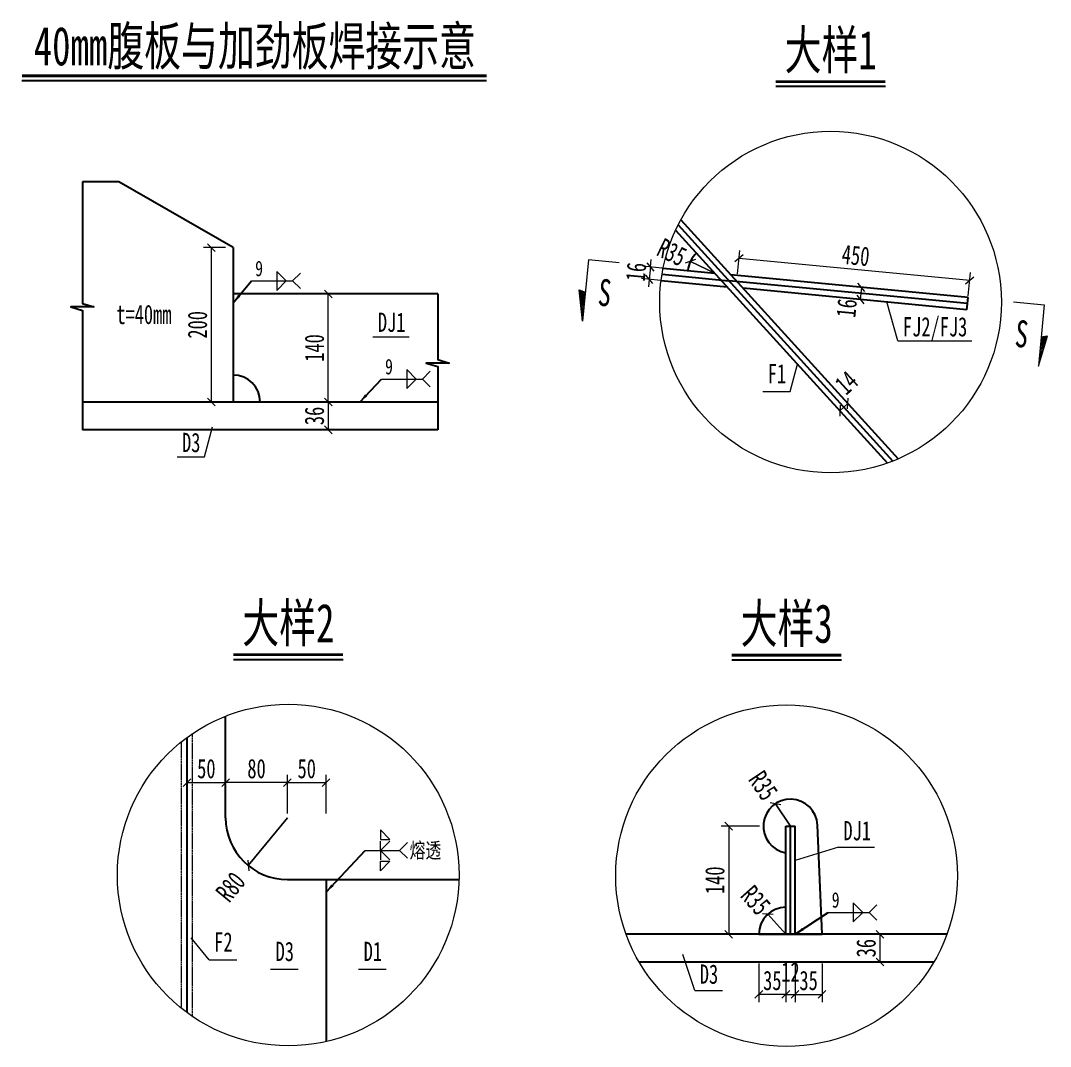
# Model space of a CAD drawing. Header units: millimetres. Extents: x -89049 to 410567, y -307459 to -100425.
# Drawn here: x 127774 to 129108, y -134779 to -133451 of the extents above; entities that cross this region are included whole.
import ezdxf
from ezdxf.enums import TextEntityAlignment as Align

# ---------------------------------------------------------------- set-up
doc = ezdxf.new("R2010")
doc.units = ezdxf.units.MM
doc.linetypes.add('DASHED', pattern=[0.75, 0.5, -0.25])
doc.layers.get('Defpoints').update_dxf_attribs({"color": 8})
for name, color, linetype, lineweight in [('Dim', 4, 'Continuous', 15), ('文字', 7, 'Continuous', 15), ('标注线及字体', 2, 'Continuous', 15), ('细实线', 4, 'Continuous', 15), ('虚线', 7, 'DASHED', 13), ('钢板粗线', 1, 'Continuous', 25)]:
    doc.layers.add(name, color=color, linetype=linetype, lineweight=lineweight)
doc.layers.add('Text', color=4, linetype='Continuous')
doc.styles.add('111', font='', dxfattribs={"width": 0.7})
doc.styles.add('BM_Dim', font='', dxfattribs={"width": 0.85})
doc.styles.add('SMEDI', font='', dxfattribs={"width": 0.75})
doc.styles.get("Standard").update_dxf_attribs({"font": ''})
doc.styles.get('111').set_extended_font_data('仿宋_GB2312')
doc.styles.get('BM_Dim').set_extended_font_data('仿宋_GB2312')
doc.styles.get('SMEDI').set_extended_font_data('仿宋_GB2312')
doc.styles.get('Standard').set_extended_font_data('仿宋_GB2312')
doc.dimstyles.new('200', dxfattribs={"dimscale": 0, "dimtxt": 2.5, "dimasz": 1, "dimexe": 1, "dimexo": 1, "dimgap": 0.6, "dimtad": 1, "dimdec": 0, "dimdsep": 46, "dimtxsty": '111', "dimblk": 'OBLIQUE', "dimcen": 0, "dimclrd": 4, "dimclre": 4, "dimclrt": 4, "dimadec": 1, "dimazin": 2, "dimtfac": 1, "dimtdec": 0, "dimtix": 1, "dimtmove": 2, "dimatfit": 3, "dimfxl": 4, "dimfxlon": 1, "dimtolj": 1, "dimlwd": -1, "dimlwe": -1, "dimarcsym": 0})
doc.dimstyles.new('MSteel_1.0_1.0', dxfattribs={"dimtxt": 3, "dimasz": 1.2, "dimexe": 1, "dimexo": 1, "dimgap": 1, "dimtad": 3, "dimtoh": 1, "dimdec": 0, "dimzin": 0, "dimdsep": 46, "dimtxsty": 'Standard', "dimblk": 'ARCHTICK', "dimcen": 0.09, "dimclrd": 3, "dimclre": 3, "dimadec": 0, "dimazin": 0, "dimtfac": 1, "dimtdec": 4, "dimtofl": 0, "dimtmove": 0, "dimatfit": 3, "dimfxl": 1, "dimtolj": 1, "dimtzin": 0, "dimarcsym": 0})

# ---------------------------------------------------------------- blocks, each defined once
blk = doc.blocks.new('_Oblique')
at = {"color": 0, "linetype": 'ByBlock', "lineweight": -2}
blk.add_line((-0.5, -0.5), (0.5, 0.5), dxfattribs=at)
blk = doc.blocks.new('*D850')
at = {"layer": 'Defpoints', "color": 0, "transparency": 16777216}
for p in [(128206.5, -133944.6), (128172.5, -133980.6), (128206.5, -133980.6)]:
    blk.add_point(p, dxfattribs=at)
at = {"layer": '细实线', "color": 4, "transparency": 16777216}
for p, q in [((128196.5, -133944.6), (128162.5, -133944.6)), ((128172.5, -133944.6), (128172.5, -133980.6)), ((128196.5, -133980.6), (128162.5, -133980.6))]:
    blk.add_line(p, q, dxfattribs=at)
at = {"layer": '细实线', "color": 4, "transparency": 16777216, "xscale": 10, "yscale": 10, "zscale": 10}
for p, rotation in [((128172.5, -133944.6), 90), ((128172.5, -133980.6), 270)]:
    blk.add_blockref('_Oblique', p, dxfattribs=dict(at, rotation=rotation))
at = {"layer": '细实线', "color": 4, "transparency": 16777216, "insert": (128154.6, -133962.6), "char_height": 25, "attachment_point": 5, "rotation": 90, "style": '111'}
blk.add_mtext('\\A1;36', dxfattribs=at)
blk = doc.blocks.new('*D851')
at = {"layer": 'Defpoints', "color": 0, "transparency": 16777216}
for p in [(128172.5, -133804.6), (128206.5, -133804.6), (128206.5, -133944.6)]:
    blk.add_point(p, dxfattribs=at)
at = {"layer": '细实线', "color": 4, "transparency": 16777216}
for p, q in [((128196.5, -133804.6), (128162.5, -133804.6)), ((128172.5, -133944.6), (128172.5, -133804.6)), ((128196.5, -133944.6), (128162.5, -133944.6))]:
    blk.add_line(p, q, dxfattribs=at)
at = {"layer": '细实线', "color": 4, "transparency": 16777216, "xscale": 10, "yscale": 10, "zscale": 10}
for p, rotation in [((128172.5, -133804.6), 90), ((128172.5, -133944.6), 270)]:
    blk.add_blockref('_Oblique', p, dxfattribs=dict(at, rotation=rotation))
at = {"layer": '细实线', "color": 4, "transparency": 16777216, "insert": (128154.6, -133874.6), "char_height": 25, "attachment_point": 5, "rotation": 90, "style": '111'}
blk.add_mtext('\\A1;140', dxfattribs=at)
blk = doc.blocks.new('_ArchTick')
at = {"color": 0, "linetype": 'ByBlock', "const_width": 0.15}
blk.add_lwpolyline([(-0.5, -0.5), (0.5, 0.5)], dxfattribs=at)
blk = doc.blocks.new('角焊缝2')
at = {"layer": 'Dim'}
blk.add_line((-3138.01, 370.22), (-3132.7, 370.22), dxfattribs=at)
blk.add_lwpolyline([(-3134.75, 371.45), (-3134.75, 368.99), (-3133.52, 370.22)], close=True, dxfattribs=at)
blk.add_lwpolyline([(-3131.7, 369.22), (-3132.7, 370.22), (-3131.7, 371.22)], dxfattribs=at)
blk = doc.blocks.new('*D852')
at = {"layer": 'Defpoints', "color": 0, "transparency": 16777216}
for p in [(128021.1, -133744.6), (128049.3, -133744.6), (128049.3, -133944.6)]:
    blk.add_point(p, dxfattribs=at)
at = {"layer": '细实线', "color": 4, "transparency": 16777216}
for p, q in [((128039.3, -133744.6), (128011.1, -133744.6)), ((128021.1, -133944.6), (128021.1, -133744.6)), ((128039.3, -133944.6), (128011.1, -133944.6))]:
    blk.add_line(p, q, dxfattribs=at)
at = {"layer": '细实线', "color": 4, "transparency": 16777216, "xscale": 10, "yscale": 10, "zscale": 10}
for p, rotation in [((128021.1, -133744.6), 90), ((128021.1, -133944.6), 270)]:
    blk.add_blockref('_Oblique', p, dxfattribs=dict(at, rotation=rotation))
at = {"layer": '细实线', "color": 4, "transparency": 16777216, "insert": (128003.2, -133844.6), "char_height": 25, "attachment_point": 5, "rotation": 90, "style": '111'}
blk.add_mtext('\\A1;200', dxfattribs=at)
blk = doc.blocks.new('12-140加劲 有过焊孔')
at = {"layer": 'Defpoints'}
blk.add_line((0, 0), (0, 140), dxfattribs=at)
at = {"layer": '钢板粗线', "color": 7}
for p, q in [((-6, 0), (-6, 140)), ((-6, 140), (6, 140)), ((6, 0), (6, 140)), ((41, 0), (35, 141.5)), ((-41, 0), (41, 0))]:
    blk.add_line(p, q, dxfattribs=at)
for centre, start, end in [((0, 140), 2.441, 260.1291), ((-6, 0), 90, 180)]:
    blk.add_arc(centre, 35, start, end, dxfattribs=at)
blk = doc.blocks.new('*D870')
at = {"layer": 'Defpoints', "color": 0, "transparency": 16777216}
for p in [(128771, -134494), (128691.1, -134634), (128771, -134634)]:
    blk.add_point(p, dxfattribs=at)
at = {"layer": '细实线', "color": 4, "transparency": 16777216}
for p, q in [((128731.1, -134494), (128681.1, -134494)), ((128691.1, -134494), (128691.1, -134634)), ((128731.1, -134634), (128681.1, -134634))]:
    blk.add_line(p, q, dxfattribs=at)
at = {"layer": '细实线', "color": 4, "transparency": 16777216, "xscale": 10, "yscale": 10, "zscale": 10}
for p, rotation in [((128691.1, -134494), 90), ((128691.1, -134634), 270)]:
    blk.add_blockref('_Oblique', p, dxfattribs=dict(at, rotation=rotation))
at = {"layer": '细实线', "color": 4, "transparency": 16777216, "insert": (128673.2, -134564), "char_height": 25, "attachment_point": 5, "rotation": 90, "style": '111'}
blk.add_mtext('\\A1;140', dxfattribs=at)
blk = doc.blocks.new('*D871')
at = {"layer": 'Defpoints', "color": 0, "transparency": 16777216}
for p in [(128765, -134646), (128777, -134646), (128777, -134711.9)]:
    blk.add_point(p, dxfattribs=at)
at = {"layer": '细实线', "color": 4, "transparency": 16777216}
for p, q in [((128765, -134671.9), (128765, -134721.9)), ((128777, -134671.9), (128777, -134721.9)), ((128765, -134711.9), (128777, -134711.9))]:
    blk.add_line(p, q, dxfattribs=at)
at = {"layer": '细实线', "color": 4, "transparency": 16777216, "xscale": 10, "yscale": 10, "zscale": 10, "rotation": 180}
blk.add_blockref('_Oblique', (128765, -134711.9), dxfattribs=at)
at = {"layer": '细实线', "color": 4, "transparency": 16777216, "xscale": 10, "yscale": 10, "zscale": 10}
blk.add_blockref('_Oblique', (128777, -134711.9), dxfattribs=at)
at = {"layer": '细实线', "color": 4, "transparency": 16777216, "insert": (128771, -134682.7), "char_height": 25, "attachment_point": 5, "style": '111'}
blk.add_mtext('\\A1;12', dxfattribs=at)
blk = doc.blocks.new('*D872')
at = {"layer": 'Defpoints', "color": 0, "transparency": 16777216}
for p in [(128777, -134646), (128812, -134646), (128812, -134711.9)]:
    blk.add_point(p, dxfattribs=at)
at = {"layer": '细实线', "color": 4, "transparency": 16777216}
for p, q in [((128777, -134671.9), (128777, -134721.9)), ((128812, -134671.9), (128812, -134721.9)), ((128777, -134711.9), (128812, -134711.9))]:
    blk.add_line(p, q, dxfattribs=at)
at = {"layer": '细实线', "color": 4, "transparency": 16777216, "xscale": 10, "yscale": 10, "zscale": 10, "rotation": 180}
blk.add_blockref('_Oblique', (128777, -134711.9), dxfattribs=at)
at = {"layer": '细实线', "color": 4, "transparency": 16777216, "xscale": 10, "yscale": 10, "zscale": 10}
blk.add_blockref('_Oblique', (128812, -134711.9), dxfattribs=at)
at = {"layer": '细实线', "color": 4, "transparency": 16777216, "insert": (128794.5, -134694), "char_height": 25, "attachment_point": 5, "style": '111'}
blk.add_mtext('\\A1;35', dxfattribs=at)
blk = doc.blocks.new('*D873')
at = {"layer": 'Defpoints', "color": 0, "transparency": 16777216}
for p in [(128730, -134646), (128765, -134646), (128730, -134711.9)]:
    blk.add_point(p, dxfattribs=at)
at = {"layer": '细实线', "color": 4, "transparency": 16777216}
for p, q in [((128730, -134671.9), (128730, -134721.9)), ((128765, -134671.9), (128765, -134721.9)), ((128765, -134711.9), (128730, -134711.9))]:
    blk.add_line(p, q, dxfattribs=at)
at = {"layer": '细实线', "color": 4, "transparency": 16777216, "xscale": 10, "yscale": 10, "zscale": 10, "rotation": 180}
blk.add_blockref('_Oblique', (128730, -134711.9), dxfattribs=at)
at = {"layer": '细实线', "color": 4, "transparency": 16777216, "xscale": 10, "yscale": 10, "zscale": 10}
blk.add_blockref('_Oblique', (128765, -134711.9), dxfattribs=at)
at = {"layer": '细实线', "color": 4, "transparency": 16777216, "insert": (128747.5, -134694), "char_height": 25, "attachment_point": 5, "style": '111'}
blk.add_mtext('\\A1;35', dxfattribs=at)
blk = doc.blocks.new('*D874')
at = {"layer": 'Defpoints', "color": 0, "transparency": 16777216}
for p in [(128741.7, -134607.8), (128765, -134634)]:
    blk.add_point(p, dxfattribs=at)
at = {"layer": '细实线', "color": 4, "transparency": 16777216}
for p, q in [((128741.7, -134607.8), (128765, -134634)), ((128765, -134634), (128741.7, -134607.8))]:
    blk.add_line(p, q, dxfattribs=at)
at = {"layer": '细实线', "color": 4, "transparency": 16777216, "xscale": 10, "yscale": 10, "zscale": 10, "rotation": 131.6264481528553}
blk.add_blockref('_Oblique', (128741.7, -134607.8), dxfattribs=at)
at = {"layer": '细实线', "color": 4, "transparency": 16777216, "insert": (128725.9, -134590), "char_height": 25, "attachment_point": 5, "rotation": 311.6264, "style": '111'}
blk.add_mtext('\\A1;R35', dxfattribs=at)
blk = doc.blocks.new('*D875')
at = {"layer": 'Defpoints', "color": 0, "transparency": 16777216}
for p in [(128751.5, -134464.9), (128771, -134494)]:
    blk.add_point(p, dxfattribs=at)
at = {"layer": '细实线', "color": 4, "transparency": 16777216}
for p, q in [((128751.5, -134464.9), (128771, -134494)), ((128771, -134494), (128751.5, -134464.9))]:
    blk.add_line(p, q, dxfattribs=at)
at = {"layer": '细实线', "color": 4, "transparency": 16777216, "xscale": 10, "yscale": 10, "zscale": 10, "rotation": 123.9192235386756}
blk.add_blockref('_Oblique', (128751.5, -134464.9), dxfattribs=at)
at = {"layer": '细实线', "color": 4, "transparency": 16777216, "insert": (128735.7, -134441.5), "char_height": 25, "attachment_point": 5, "rotation": 303.9192, "style": '111'}
blk.add_mtext('\\A1;R35', dxfattribs=at)
blk = doc.blocks.new('*D876')
at = {"layer": 'Defpoints', "color": 0, "transparency": 16777216}
for p in [(128917.7, -134634), (128886.9, -134670), (128917.7, -134670)]:
    blk.add_point(p, dxfattribs=at)
at = {"layer": '细实线', "color": 4, "transparency": 16777216}
for p, q in [((128907.7, -134634), (128876.9, -134634)), ((128886.9, -134634), (128886.9, -134670)), ((128907.7, -134670), (128876.9, -134670))]:
    blk.add_line(p, q, dxfattribs=at)
at = {"layer": '细实线', "color": 4, "transparency": 16777216, "xscale": 10, "yscale": 10, "zscale": 10}
for p, rotation in [((128886.9, -134634), 90), ((128886.9, -134670), 270)]:
    blk.add_blockref('_Oblique', p, dxfattribs=dict(at, rotation=rotation))
at = {"layer": '细实线', "color": 4, "transparency": 16777216, "insert": (128869, -134652), "char_height": 25, "attachment_point": 5, "rotation": 90, "style": '111'}
blk.add_mtext('\\A1;36', dxfattribs=at)
blk = doc.blocks.new('*D884')
at = {"layer": 'Defpoints', "color": 0, "transparency": 16777216}
for p in [(128119.6, -134483.1), (128068.8, -134544.9)]:
    blk.add_point(p, dxfattribs=at)
at = {"layer": '细实线', "color": 4, "transparency": 16777216}
for p, q in [((128068.8, -134544.9), (128119.6, -134483.1)), ((128119.6, -134483.1), (128068.8, -134544.9))]:
    blk.add_line(p, q, dxfattribs=at)
at = {"layer": '细实线', "color": 4, "transparency": 16777216, "xscale": 10, "yscale": 10, "zscale": 10, "rotation": 230.5765100074238}
blk.add_blockref('_Oblique', (128068.8, -134544.9), dxfattribs=at)
at = {"layer": '细实线', "color": 4, "transparency": 16777216, "insert": (128046, -134572.7), "char_height": 25, "attachment_point": 5, "rotation": 50.5765, "style": '111'}
blk.add_mtext('\\A1;R80', dxfattribs=at)
blk = doc.blocks.new('*D885')
at = {"layer": 'Defpoints', "color": 0, "transparency": 16777216}
for p in [(128039.6, -134437.5), (128039.6, -134480.4), (128119.6, -134563.1)]:
    blk.add_point(p, dxfattribs=at)
at = {"layer": '细实线', "color": 4, "transparency": 16777216}
for p, q in [((128039.6, -134470.4), (128039.6, -134427.5)), ((128119.6, -134477.5), (128119.6, -134427.5)), ((128119.6, -134437.5), (128039.6, -134437.5))]:
    blk.add_line(p, q, dxfattribs=at)
at = {"layer": '细实线', "color": 4, "transparency": 16777216, "xscale": 10, "yscale": 10, "zscale": 10, "rotation": 180}
blk.add_blockref('_Oblique', (128039.6, -134437.5), dxfattribs=at)
at = {"layer": '细实线', "color": 4, "transparency": 16777216, "xscale": 10, "yscale": 10, "zscale": 10}
blk.add_blockref('_Oblique', (128119.6, -134437.5), dxfattribs=at)
at = {"layer": '细实线', "color": 4, "transparency": 16777216, "insert": (128079.6, -134419.6), "char_height": 25, "attachment_point": 5, "style": '111'}
blk.add_mtext('\\A1;80', dxfattribs=at)
blk = doc.blocks.new('*D886')
at = {"layer": 'Defpoints', "color": 0, "transparency": 16777216}
for p in [(128169.6, -134437.5), (128119.6, -134563.1), (128169.6, -134563.1)]:
    blk.add_point(p, dxfattribs=at)
at = {"layer": '细实线', "color": 4, "transparency": 16777216}
for p, q in [((128119.6, -134477.5), (128119.6, -134427.5)), ((128169.6, -134477.5), (128169.6, -134427.5)), ((128119.6, -134437.5), (128169.6, -134437.5))]:
    blk.add_line(p, q, dxfattribs=at)
at = {"layer": '细实线', "color": 4, "transparency": 16777216, "xscale": 10, "yscale": 10, "zscale": 10, "rotation": 180}
blk.add_blockref('_Oblique', (128119.6, -134437.5), dxfattribs=at)
at = {"layer": '细实线', "color": 4, "transparency": 16777216, "xscale": 10, "yscale": 10, "zscale": 10}
blk.add_blockref('_Oblique', (128169.6, -134437.5), dxfattribs=at)
at = {"layer": '细实线', "color": 4, "transparency": 16777216, "insert": (128144.6, -134419.6), "char_height": 25, "attachment_point": 5, "style": '111'}
blk.add_mtext('\\A1;50', dxfattribs=at)
blk = doc.blocks.new('全融透1')
at = {"layer": 'Dim'}
blk.add_line((0, 0), (4.48, 0), dxfattribs=at)
for points in [[(2, 2.65), (2, 1.41), (3.23, 1.41)], [(2, -2.65), (2, -1.41), (3.23, -1.41)]]:
    blk.add_lwpolyline(points, close=True, dxfattribs=at)
for points in [[(3.23, 1.21), (2, 0), (2, 1.21)], [(3.23, -1.21), (2, 0), (2, -1.21)], [(5.48, 1), (4.48, 0), (5.48, -1)]]:
    blk.add_lwpolyline(points, dxfattribs=at)
at = {"layer": 'Text', "style": 'SMEDI', "width": 0.75}
blk.add_text('熔透', height=2, dxfattribs=at).set_placement((5.77, 0), align=Align.MIDDLE_LEFT)
blk = doc.blocks.new('*D887')
at = {"layer": 'Defpoints', "color": 0, "transparency": 16777216}
for p in [(128845.4, -133946.5), (128844.6, -133966.4), (128855, -133957)]:
    blk.add_point(p, dxfattribs=at)
at = {"layer": '细实线', "color": 4, "transparency": 16777216}
for p, q in [((128848.2, -133949.6), (128838.7, -133939.1)), ((128837.9, -133959), (128828.3, -133948.5)), ((128835.1, -133955.9), (128845.4, -133946.5))]:
    blk.add_line(p, q, dxfattribs=at)
at = {"layer": '细实线', "color": 4, "transparency": 16777216, "xscale": 10, "yscale": 10, "zscale": 10}
for p, rotation in [((128845.4, -133946.5), 42.30941180384539), ((128835.1, -133955.9), 222.3094118038454)]:
    blk.add_blockref('_Oblique', p, dxfattribs=dict(at, rotation=rotation))
at = {"layer": '细实线', "color": 4, "transparency": 16777216, "insert": (128843.4, -133919.5), "char_height": 25, "attachment_point": 5, "rotation": 42.3094, "style": '111'}
blk.add_mtext('\\A1;14', dxfattribs=at)
blk = doc.blocks.new('*D888')
at = {"layer": 'Defpoints', "color": 0, "transparency": 16777216}
for p in [(128622.6, -133772.9), (128588.2, -133785.7), (128621.1, -133788.8)]:
    blk.add_point(p, dxfattribs=at)
at = {"layer": '细实线', "color": 4, "transparency": 16777216}
for p, q in [((128612.7, -133771.9), (128579.7, -133768.8)), ((128589.7, -133769.7), (128590.7, -133759.8)), ((128589.7, -133769.7), (128588.2, -133785.7)), ((128611.2, -133787.9), (128578.2, -133784.7)), ((128588.2, -133785.7), (128587.2, -133795.6))]:
    blk.add_line(p, q, dxfattribs=at)
at = {"layer": '细实线', "color": 4, "transparency": 16777216, "xscale": 10, "yscale": 10, "zscale": 10}
for p, rotation in [((128589.7, -133769.7), 264.5305492060119), ((128588.2, -133785.7), 84.5305492060119)]:
    blk.add_blockref('_Oblique', p, dxfattribs=dict(at, rotation=rotation))
at = {"layer": '细实线', "color": 4, "transparency": 16777216, "insert": (128571.1, -133776), "char_height": 25, "attachment_point": 5, "rotation": 84.5305, "style": '111'}
blk.add_mtext('\\A1;16', dxfattribs=at)
blk = doc.blocks.new('*D889')
at = {"layer": 'Defpoints', "color": 0, "transparency": 16777216}
for p in [(128641.4, -133762.4), (128672.9, -133777.7)]:
    blk.add_point(p, dxfattribs=at)
at = {"layer": '细实线', "color": 4, "transparency": 16777216}
for p, q in [((128641.4, -133762.4), (128672.9, -133777.7)), ((128672.9, -133777.7), (128641.4, -133762.4))]:
    blk.add_line(p, q, dxfattribs=at)
at = {"layer": '细实线', "color": 4, "transparency": 16777216, "xscale": 10, "yscale": 10, "zscale": 10, "rotation": 154.0160617728296}
blk.add_blockref('_Oblique', (128641.4, -133762.4), dxfattribs=at)
at = {"layer": '细实线', "color": 4, "transparency": 16777216, "insert": (128617.4, -133750.7), "char_height": 25, "attachment_point": 5, "rotation": 334.0161, "style": '111'}
blk.add_mtext('\\A1;R35', dxfattribs=at)
blk = doc.blocks.new('*D890')
at = {"layer": 'Defpoints', "color": 0, "transparency": 16777216}
for p in [(128701.6, -133788.5), (129003.1, -133786.9), (129000.2, -133817.1)]:
    blk.add_point(p, dxfattribs=at)
at = {"layer": '细实线', "color": 4, "transparency": 16777216}
for p, q in [((128702.6, -133778.5), (128705.4, -133748.4)), ((128704.5, -133758.3), (129003.1, -133786.9)), ((129001.2, -133807.1), (129004.1, -133777))]:
    blk.add_line(p, q, dxfattribs=at)
at = {"layer": '细实线', "color": 4, "transparency": 16777216, "xscale": 10, "yscale": 10, "zscale": 10}
for p, rotation in [((128704.5, -133758.3), 174.5305492061942), ((129003.1, -133786.9), 354.5305492061942)]:
    blk.add_blockref('_Oblique', p, dxfattribs=dict(at, rotation=rotation))
at = {"layer": '细实线', "color": 4, "transparency": 16777216, "insert": (128855.5, -133754.8), "char_height": 25, "attachment_point": 5, "rotation": 354.5305, "style": '111'}
blk.add_mtext('\\A1;450', dxfattribs=at)
blk = doc.blocks.new('*D891')
at = {"layer": 'Defpoints', "color": 0, "transparency": 16777216}
for p in [(128883.7, -133797.9), (128861.3, -133811.8), (128882.2, -133813.8)]:
    blk.add_point(p, dxfattribs=at)
at = {"layer": '细实线', "color": 4, "transparency": 16777216}
for p, q in [((128873.8, -133796.9), (128852.9, -133794.9)), ((128862.8, -133795.9), (128861.3, -133811.8)), ((128872.3, -133812.9), (128851.3, -133810.9))]:
    blk.add_line(p, q, dxfattribs=at)
at = {"layer": '细实线', "color": 4, "transparency": 16777216, "xscale": 10, "yscale": 10, "zscale": 10}
for p, rotation in [((128862.8, -133795.9), 84.53054920626134), ((128861.3, -133811.8), 264.5305492062614)]:
    blk.add_blockref('_Oblique', p, dxfattribs=dict(at, rotation=rotation))
at = {"layer": '细实线', "color": 4, "transparency": 16777216, "insert": (128843.8, -133823), "char_height": 25, "attachment_point": 5, "rotation": 84.5305, "style": '111'}
blk.add_mtext('\\A1;16', dxfattribs=at)
blk = doc.blocks.new('*D899')
at = {"layer": 'Defpoints', "color": 0, "transparency": 16777216}
for p in [(128039.6, -134437.5), (127989.6, -134563.1), (128039.6, -134563.1)]:
    blk.add_point(p, dxfattribs=at)
at = {"layer": '细实线', "color": 4, "transparency": 16777216}
for p, q in [((127989.6, -134477.5), (127989.6, -134427.5)), ((128039.6, -134477.5), (128039.6, -134427.5)), ((127989.6, -134437.5), (128039.6, -134437.5))]:
    blk.add_line(p, q, dxfattribs=at)
at = {"layer": '细实线', "color": 4, "transparency": 16777216, "xscale": 10, "yscale": 10, "zscale": 10, "rotation": 180}
blk.add_blockref('_Oblique', (127989.6, -134437.5), dxfattribs=at)
at = {"layer": '细实线', "color": 4, "transparency": 16777216, "xscale": 10, "yscale": 10, "zscale": 10}
blk.add_blockref('_Oblique', (128039.6, -134437.5), dxfattribs=at)
at = {"layer": '细实线', "color": 4, "transparency": 16777216, "insert": (128014.6, -134419.6), "char_height": 25, "attachment_point": 5, "style": '111'}
blk.add_mtext('\\A1;50', dxfattribs=at)
blk = doc.blocks.new('剖面箭头')
at = {"ltscale": 10}
h = blk.add_hatch(dxfattribs=at)
h.set_pattern_fill('ANSI31', color=2, style=0)
h.set_pattern_definition([(45, (-182.99888, -777.8594), (-0.088388348, 0.088388348), [])])
h.paths.add_polyline_path([(6, -3), (3.15, -3), (3, -3.6)])
at = {"color": 3, "ltscale": 10}
blk.add_line((0, 0), (0, -3), dxfattribs=at)
at = {"color": 2, "ltscale": 10}
for p, q in [((0, -3), (6, -3)), ((6, -3), (3, -3.6)), ((3, -3.6), (3.15, -3))]:
    blk.add_line(p, q, dxfattribs=at)

msp = doc.modelspace()

# ---------------------------------------------------------------- linework, layer by layer
at = {"color": 4}
for p, q in [((127775.8, -133528.1), (128377.5, -133528.1)), ((128752, -133535.7), (128893.9, -133535.7)), ((128049.6, -134277.9), (128191.6, -134277.9)), ((128695, -134278.5), (128836.9, -134278.5))]:
    msp.add_line(p, q, dxfattribs=at)
at = {"color": 6, "const_width": 3.6}
for points in [[(127775.8, -133522.1), (128377.5, -133522.1)], [(128752, -133529.7), (128893.9, -133529.7)], [(128049.6, -134271.9), (128191.6, -134271.9)], [(128695, -134272.5), (128836.9, -134272.5)]]:
    msp.add_lwpolyline(points, dxfattribs=at)
at = {"color": 4}
for points in [[(127854.1, -133659.2), (127854.1, -133816.9), (127869.1, -133821.4), (127839.1, -133821.4), (127854.1, -133825.9), (127854.1, -133831.9), (127854.1, -133980.6)], [(127901.4, -133659.2), (127854.1, -133659.2)], [(128314.2, -133804.6), (128314.2, -133889.6), (128329.2, -133894.1), (128299.2, -133894.1), (128314.2, -133898.6), (128314.2, -133904.6), (128314.2, -133980.6)]]:
    msp.add_lwpolyline(points, dxfattribs=at)
at = {"layer": 'Defpoints'}
for p, q in [((128625.5, -133715.3), (128903.7, -134021)), ((128604.7, -133779.2), (128691.2, -133787.5)), ((129000.2, -133817.1), (128691.2, -133787.5)), ((127989.6, -134735.5), (127989.6, -134379))]:
    msp.add_line(p, q, dxfattribs=at)
at = {"layer": '细实线'}
for p, q in [((128909.9, -133865.4), (128895.9, -133814.9)), ((128230.2, -133860.2), (128277.2, -133860.2)), ((128909.9, -133865.4), (129005.8, -133865.4)), ((128770.7, -133930.8), (128780, -133895.4)), ((128735.1, -133930.8), (128770.7, -133930.8)), ((128012.2, -134015.6), (128022.4, -133976.6)), ((127976.6, -134015.6), (128012.2, -134015.6)), ((128833, -134521.2), (128777, -134538.3)), ((128833, -134521.2), (128880, -134521.2)), ((128018.3, -134666.9), (127994.9, -134638.4)), ((128647.2, -134707), (128631.6, -134660.1)), ((128018.3, -134666.9), (128053.9, -134666.9)), ((128097.8, -134679.2), (128133.4, -134679.2)), ((128211.8, -134679.2), (128247.4, -134679.2)), ((128647.2, -134707), (128682.8, -134707))]:
    msp.add_line(p, q, dxfattribs=at)
for centre in [(128822.9, -133815.1), (128120.6, -134557.3), (128765.9, -134558.1)]:
    msp.add_circle(centre, 221.2, dxfattribs=at)
at = {"layer": '虚线', "color": 2, "ltscale": 2}
for p, q in [((127996.6, -134740.4), (127996.6, -134374.1)), ((127982.6, -134730.1), (127982.6, -134384.4))]:
    msp.add_line(p, q, dxfattribs=at)
at = {"layer": '钢板粗线'}
for p, q in [((128049.3, -133744.6), (127901.4, -133659.2)), ((128629, -133708.7), (128910.6, -134018.1)), ((128622.3, -133722.1), (128896.7, -134023.6)), ((128049.3, -133744.6), (128049.3, -133944.6)), ((128606.1, -133771.3), (128672.9, -133777.7)), ((128603.5, -133787.1), (128688.9, -133795.3)), ((128314.2, -133804.6), (128049.3, -133804.6)), ((128314.2, -133944.6), (127854.1, -133944.6)), ((128314.2, -133980.6), (127854.1, -133980.6)), ((128039.6, -134483.1), (128039.6, -134351.4)), ((128119.6, -134563.1), (128341.7, -134563.1)), ((128169.6, -134563.1), (128169.6, -134772.9)), ((128973.7, -134634), (128558.2, -134634)), ((128956.7, -134670), (128575.2, -134670))]:
    msp.add_line(p, q, dxfattribs=at)
at = {"layer": '钢板粗线', "color": 7}
for p, q in [((129001, -133809.1), (128693.6, -133779.7)), ((128999.5, -133825.1), (128709.6, -133797.3)), ((128999.5, -133825.1), (129001, -133809.1))]:
    msp.add_line(p, q, dxfattribs=at)
at = {"layer": '钢板粗线'}
for centre, radius, start, end in [((128672.9, -133777.7), 35, 132.3094, 174.5305), ((128049.3, -133944.6), 35, 0, 90), ((128119.6, -134483.1), 80, 180, 270)]:
    msp.add_arc(centre, radius, start, end, dxfattribs=at)

# ---------------------------------------------------------------- block references
at = {"layer": 'Dim', "yscale": 13.33333333333334, "zscale": 13.33333333333334}
for p, xscale, rotation in [((128549.1, -133764.2), 13.33333333333334, 264.5305492062463), ((129059.8, -133814.8), -13.33333333333334, 84.53054920624876)]:
    msp.add_blockref('剖面箭头', p, dxfattribs=dict(at, xscale=xscale, rotation=rotation))
at = {"layer": '细实线', "color": 8}
for name, p, xscale, yscale, zscale in [('角焊缝2', (159453.3, -137489.9), 9.999999999999996, 9.999999999999996, 9.999999999999996), ('角焊缝2', (159621.5, -137617), 9.999999999999996, 9.999999999999996, 9.999999999999996), ('全融透1', (128220.1, -134525.3), 10, 10, 10), ('角焊缝2', (160199.9, -138307.9), 9.999999999999996, 9.999999999999996, 9.999999999999996)]:
    msp.add_blockref(name, p, dxfattribs=dict(at, xscale=xscale, yscale=yscale, zscale=zscale))
at = {"layer": '细实线', "rotation": 359.9999999999936}
msp.add_blockref('12-140加劲 有过焊孔', (128771, -134634), dxfattribs=at)

# ---------------------------------------------------------------- texts
at = {"layer": 'Text', "style": 'SMEDI', "width": 0.75}
for p in [(128077.8, -133771.6), (128246, -133898.7), (128824.4, -134589.5)]:
    msp.add_text('9', height=20, dxfattribs=at).set_placement(p, align=Align.MIDDLE_LEFT)
at = {"layer": '文字', "style": 'BM_Dim', "width": 0.7}
for p in [(128528.9, -133820.3), (129068.9, -133873.7)]:
    msp.add_text('S', height=35, rotation=354.5305, dxfattribs=at).set_placement(p, align=Align.CENTER)
for s, p in [('t=40mm', (127933.7, -133851.1)), ('DJ1', (128254.6, -133861.2)), ('FJ2/FJ3', (128958.3, -133867.1)), ('F1', (128753.5, -133927.8)), ('D3', (127995, -134017)), ('DJ1', (128857.4, -134519.8)), ('F2', (128036.7, -134663.9)), ('D3', (128116.2, -134676.2)), ('D1', (128230.2, -134676.2)), ('D3', (128665.5, -134705.6))]:
    msp.add_text(s, height=25, dxfattribs=at).set_placement(p, align=Align.BOTTOM_CENTER)
at = {"layer": '标注线及字体', "style": '111', "width": 0.7}
for s, p in [('40mm腹板与加劲板焊接示意', (128077.4, -133482.4)), ('大样1', (128823.1, -133487.6)), ('大样2', (128120.8, -134229.8)), ('大样3', (128766.1, -134230.4))]:
    msp.add_text(s, height=50, dxfattribs=at).set_placement(p, align=Align.MIDDLE)

# ---------------------------------------------------------------- dimensions: what is measured, and where the dimension line sits
at = {"layer": '细实线'}
for center, mpoint, picture, middle in [((128672.9, -133777.7), (128641.4, -133762.4), '*D889', (128617.4, -133750.7)), ((128771, -134494), (128751.5, -134464.9), '*D875', (128735.7, -134441.5)), ((128119.6, -134483.1), (128068.8, -134544.9), '*D884', (128046, -134572.7)), ((128765, -134634), (128741.7, -134607.8), '*D874', (128725.9, -134590))]:
    dim = msp.add_radius_dim(center=center, mpoint=mpoint, dimstyle='200', override={"dimscale": 10, "dimblk": 'Oblique'}, dxfattribs=at)
    dim.commit()
    dim.dimension.update_dxf_attribs({"geometry": picture, "text_midpoint": middle, "dimtype": 164})
for base, p1, p2, angle, picture, middle in [((128021.1, -133744.6), (128049.3, -133944.6), (128049.3, -133744.6), 90, '*D852', (128003.2, -133844.6)), ((128172.5, -133804.6), (128206.5, -133944.6), (128206.5, -133804.6), 90, '*D851', (128154.6, -133874.6)), ((128172.5, -133980.6), (128206.5, -133944.6), (128206.5, -133980.6), 90, '*D850', (128154.6, -133962.6)), ((128691.1, -134634), (128771, -134494), (128771, -134634), 90, '*D870', (128673.2, -134564)), ((128886.9, -134670), (128917.7, -134634), (128917.7, -134670), 90, '*D876', (128869, -134652)), ((128730, -134711.9), (128765, -134646), (128730, -134646), 180, '*D873', (128747.5, -134694))]:
    dim = msp.add_linear_dim(base=base, p1=p1, p2=p2, angle=angle, dimstyle='200', override={"dimscale": 10, "dimblk": 'Oblique'}, dxfattribs=at)
    dim.commit()
    dim.dimension.update_dxf_attribs({"geometry": picture, "text_midpoint": middle})
dim = msp.add_aligned_dim(p1=(128701.6, -133788.5), p2=(129000.2, -133817.1), distance=30.3, text='450', dimstyle='200', override={"dimscale": 10, "dimtxsty": '111', "dimblk": 'Oblique'}, dxfattribs=at)
dim.commit()
dim.dimension.update_dxf_attribs({"geometry": '*D890', "text_midpoint": (128855.5, -133754.8)})
dim = msp.add_aligned_dim(p1=(128622.6, -133772.9), p2=(128621.1, -133788.8), distance=-33.1, dimstyle='200', override={"dimscale": 10, "dimblk": 'Oblique'}, dxfattribs=at)
dim.commit()
dim.dimension.update_dxf_attribs({"geometry": '*D888', "text_midpoint": (128571.1, -133776)})
for base, p1, p2, angle, picture, middle in [((128861.3, -133811.8), (128883.7, -133797.9), (128882.2, -133813.8), 264.5305, '*D891', (128843.8, -133823)), ((128845.4, -133946.5), (128844.6, -133966.4), (128855, -133957), 42.3094, '*D887', (128843.4, -133919.5))]:
    dim = msp.add_linear_dim(base=base, p1=p1, p2=p2, angle=angle, dimstyle='200', override={"dimscale": 10, "dimblk": 'Oblique'}, dxfattribs=at)
    dim.commit()
    dim.dimension.update_dxf_attribs({"geometry": picture, "text_midpoint": middle, "dimtype": 161})
for base, p1, p2, picture, middle in [((128039.6, -134437.5), (127989.6, -134563.1), (128039.6, -134563.1), '*D899', (128014.6, -134419.6)), ((128039.6, -134437.5), (128119.6, -134563.1), (128039.6, -134480.4), '*D885', (128079.6, -134419.6)), ((128169.6, -134437.5), (128119.6, -134563.1), (128169.6, -134563.1), '*D886', (128144.6, -134419.6)), ((128812, -134711.9), (128777, -134646), (128812, -134646), '*D872', (128794.5, -134694))]:
    dim = msp.add_linear_dim(base=base, p1=p1, p2=p2, dimstyle='200', override={"dimscale": 10, "dimblk": 'Oblique'}, dxfattribs=at)
    dim.commit()
    dim.dimension.update_dxf_attribs({"geometry": picture, "text_midpoint": middle})
dim = msp.add_linear_dim(base=(128777, -134711.9), p1=(128765, -134646), p2=(128777, -134646), dimstyle='200', override={"dimscale": 10, "dimblk": 'Oblique'}, dxfattribs=at)
dim.commit()
dim.dimension.update_dxf_attribs({"geometry": '*D871', "text_midpoint": (128771, -134682.7), "dimtype": 160})

# ---------------------------------------------------------------- leaders
at = {"layer": 'Dim'}
for points in [[(128049.3, -133816.3), (128073.2, -133787.7)], [(128213.3, -133944.6), (128241.4, -133914.8)], [(128169.6, -134579.4), (128220.1, -134525.3)], [(128777, -134634), (128819.8, -134605.6)]]:
    msp.add_leader(points, dimstyle='MSteel_1.0_1.0', override={"dimscale": 10, "dimclrd": 256}, dxfattribs=at)

doc.saveas('drawing.dxf')
